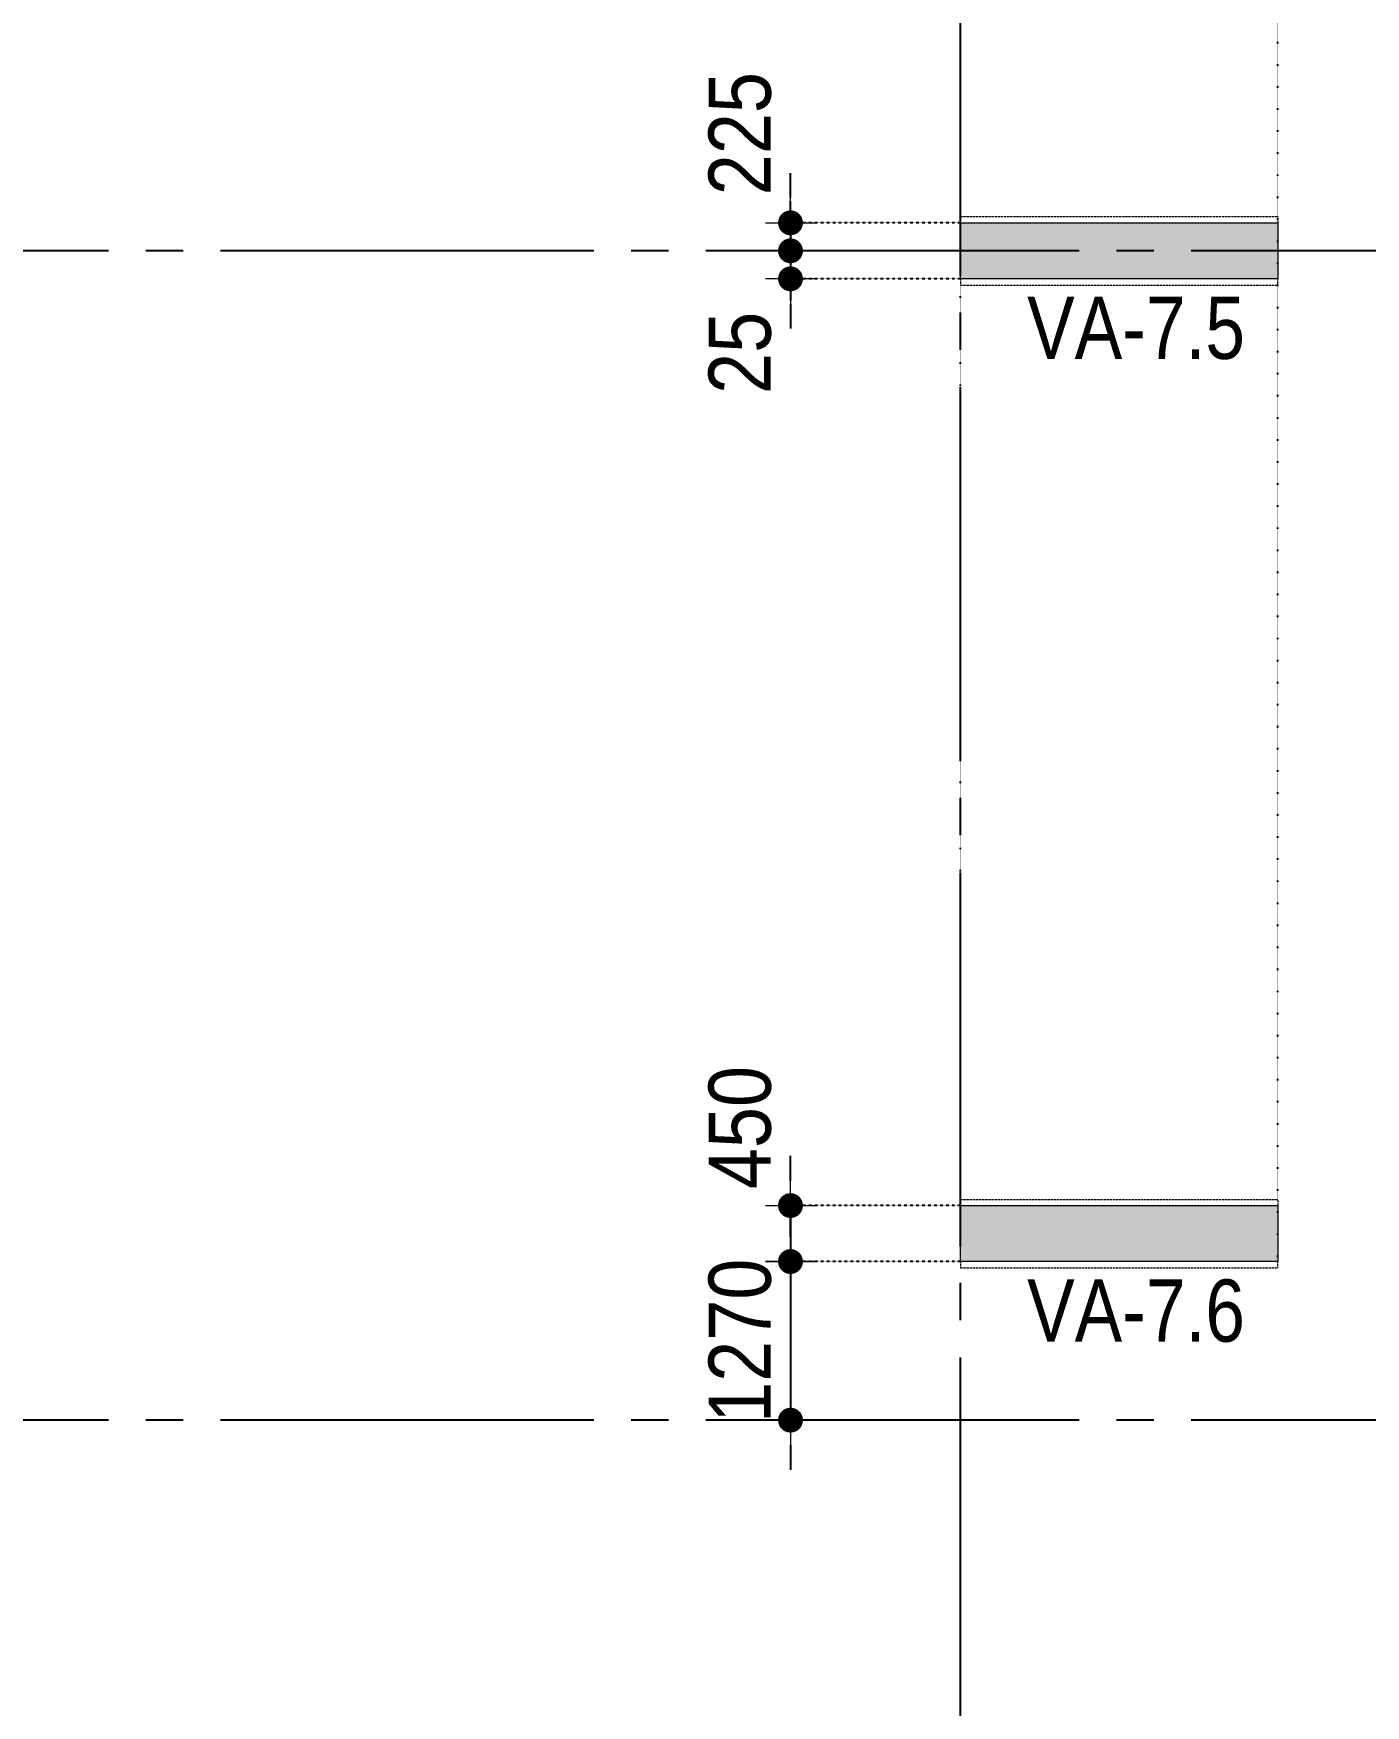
# Model space of a CAD drawing. Header units: millimetres. Extents: x -3973692 to -2843767, y 592734 to 838475.
# Drawn here: x -3543695 to -3532990, y 714437 to 727878 of the extents above; entities that cross this region are included whole.
import ezdxf
from ezdxf.enums import TextEntityAlignment as Align

# ---------------------------------------------------------------- set-up
doc = ezdxf.new("R2010")
doc.units = ezdxf.units.MM
doc.header["$MEASUREMENT"] = 0
doc.header["$PDMODE"] = 3
doc.header["$PDSIZE"] = -20
for name, pattern in [('CHG_XX_Cot_Tang 1$0$MB_Luoi truc$0$HTT Hidden 21', [3, 2, -1]), ('CHG_XX_Luoi truc$0$MB_Luoi truc$0$Center101', [13, 10, -1, 1, -1]), ('DIVIDE2', [15.875, 6.35, -3.175, 0, -3.175, 0, -3.175]), ('DOT2', [0.125, 0, -0.125]), ('HIDDEN5', [2.8375, 1.25, -1.5875])]:
    doc.linetypes.add(name, pattern=pattern)
doc.layers.get('0').update_dxf_attribs({"lineweight": 9})
doc.layers.get('Defpoints').update_dxf_attribs({"color": 10, "lineweight": 0})
for name, color, linetype, lineweight in [("'S_General_Dim_1", 1, 'Continuous', 18), ("'S_General_Divide_3 Intermediate", 3, 'DIVIDE2', 40), ('CHG_XX_Cot_Tang 1$0$NS-Pier', 150, 'Continuous', 9), ('CHG_XX_Cot_Tang 1$0$NS-Pier @ 1', 150, 'Continuous', 9), ('CHG_XX_Cot_Tang 1$0$NS-Pier @ 100', 150, 'Continuous', 9), ('CHG_XX_Cot_Tang 1$0$NS-Pier @ 150 VP1', 150, 'Continuous', 9), ('CHG_XX_Cot_Tang 1$0$NS-Pier @ 150 VP2', 150, 'Continuous', 9), ('CHG_XX_Cot_Tang 1$0$NS-Pier @ 150 VP3', 150, 'Continuous', 9), ('CHG_XX_Cot_Tang 1$0$NS-Pier @ 150 VP4', 150, 'Continuous', 9), ('CHG_XX_Cot_Tang 1$0$NS-Pier @ 150 VP5', 150, 'Continuous', 9), ('CHG_XX_Cot_Tang 1$0$NS-Pier @ 150 VP6', 150, 'Continuous', 9), ('CHG_XX_Cot_Tang 1$0$NS-Pier @ 150 VP7', 150, 'Continuous', 9), ('CHG_XX_Cot_Tang 1$0$NS-Pier @ 150 VP8', 150, 'Continuous', 9), ('CHG_XX_Cot_Tang 1$0$NS-Pier @ 150 VP9', 150, 'Continuous', 9), ('CHG_XX_Cot_Tang 1$0$NS-Pier @ 150 VPModel', 150, 'Continuous', 9), ('CHG_XX_Cot_Tang 1$0$NS-Pier @ 200 VP11', 150, 'Continuous', 9), ('CHG_XX_Cot_Tang 1$0$NS-Pier @ 200 VP12', 150, 'Continuous', 9), ('CHG_XX_Cot_Tang 1$0$NS-Pier @ 200 VP13', 150, 'Continuous', 9), ('CHG_XX_Cot_Tang 1$0$NS-Pier @ 200 VP14', 150, 'Continuous', 9), ('CHG_XX_Cot_Tang 1$0$NS-Pier @ 200 VP15', 150, 'Continuous', 9), ('CHG_XX_Cot_Tang 1$0$NS-Pier @ 200 VP16', 150, 'Continuous', 9), ('CHG_XX_Cot_Tang 1$0$NS-Pier @ 200 VP17', 150, 'Continuous', 9), ('CHG_XX_Cot_Tang 1$0$NS-Pier @ 200 VP18', 150, 'Continuous', 9), ('CHG_XX_Cot_Tang 1$0$NS-Pier @ 200 VP19', 150, 'Continuous', 9), ('CHG_XX_Cot_Tang 1$0$NS-Pier @ 200 VP21', 150, 'Continuous', 9), ('CHG_XX_Cot_Tang 1$0$NS-Pier @ 200 VP22', 150, 'Continuous', 9), ('CHG_XX_Cot_Tang 1$0$NS-Pier @ 200 VP23', 150, 'Continuous', 9), ('CHG_XX_Cot_Tang 1$0$NS-Pier @ 200 VP24', 150, 'Continuous', 9), ('CHG_XX_Cot_Tang 1$0$NS-Pier @ 200 VP25', 150, 'Continuous', 9), ('CHG_XX_Cot_Tang 1$0$NS-Pier @ 200 VP26', 150, 'Continuous', 9), ('CHG_XX_Cot_Tang 1$0$NS-Pier @ 200 VP27', 150, 'Continuous', 9), ('CHG_XX_Cot_Tang 1$0$NS-Pier @ 200 VP28', 150, 'Continuous', 9), ('CHG_XX_Cot_Tang 1$0$NS-Pier @ 200 VP30', 150, 'Continuous', 9), ('CHG_XX_Cot_Tang 1$0$NS-Pier @ 200 VP31', 150, 'Continuous', 9), ('CHG_XX_Cot_Tang 1$0$NS-Pier @ 200 VP32', 150, 'Continuous', 9), ('CHG_XX_Cot_Tang 1$0$NS-Pier @ 200 VP33', 150, 'Continuous', 9), ('CHG_XX_Cot_Tang 1$0$NS-Pier @ 200 VP34', 150, 'Continuous', 9), ('CHG_XX_Cot_Tang 1$0$NS-Pier @ 200 VP35', 150, 'Continuous', 9), ('CHG_XX_Cot_Tang 1$0$NS-Pier @ 200 VP36', 150, 'Continuous', 9), ('CHG_XX_Cot_Tang 1$0$NS-Pier @ 200 VP37', 150, 'Continuous', 9), ('CHG_XX_Cot_Tang 1$0$NS-Pier @ 200 VPModel', 150, 'Continuous', 9), ('CHG_XX_Cot_Tang 1$0$NS-Pier @ 350 VP10', 150, 'Continuous', 9), ('CHG_XX_Cot_Tang 1$0$NS-Pier @ 350 VP20', 150, 'Continuous', 9), ('CHG_XX_Cot_Tang 1$0$NS-Pier @ 350 VP29', 150, 'Continuous', 9), ('CHG_XX_Cot_Tang 1$0$NS-Pier @ 350 VPModel', 150, 'Continuous', 9), ('TEXT', 7, 'Continuous', 15)]:
    doc.layers.add(name, color=color, linetype=linetype, lineweight=lineweight)
for name, color, linetype in [('CHG_XX_Luoi truc$0$Grid', 34, 'Continuous'), ('CHG_XX_Luoi truc$0$Grid Line', 251, 'CHG_XX_Luoi truc$0$MB_Luoi truc$0$Center101'), ('dim', 1, 'Continuous')]:
    doc.layers.add(name, color=color, linetype=linetype)
doc.styles.add('arial', font='arial.ttf', dxfattribs={"width": 0.85})
doc.styles.add('CHG_XX_Luoi truc$0$MB_Luoi truc$0$Grid A-F$0$VNI-HelveCB', font='')
doc.styles.add('TTP-HelCon', font='')
doc.styles.get('CHG_XX_Luoi truc$0$MB_Luoi truc$0$Grid A-F$0$VNI-HelveCB').set_extended_font_data('VNI-Helve-Condense', bold=True)
doc.styles.get('TTP-HelCon').set_extended_font_data('VNI-Helve-Condense')
doc.dimstyles.new('200', dxfattribs={"dimscale": 200, "dimtxt": 2.5, "dimasz": 1, "dimexe": 0, "dimexo": 0, "dimgap": 0.75, "dimtad": 1, "dimdec": 0, "dimrnd": 10, "dimzin": 9, "dimdsep": 46, "dimtxsty": 'arial', "dimblk1": 'DIMDOT', "dimblk2": 'DIMDOT', "dimsah": 1, "dimcen": 2, "dimdle": 3, "dimclre": 8, "dimclrt": 2, "dimadec": 0, "dimazin": 0, "dimtfac": 1, "dimtdec": 0, "dimtix": 1, "dimtmove": 2, "dimatfit": 3, "dimldrblk": 'DIMPIJL', "dimfxl": 1, "dimtvp": 1.8, "dimtolj": 1, "dimtzin": 0, "dimarcsym": 0})

# ---------------------------------------------------------------- blocks, each defined once
blk = doc.blocks.new('*U3263')
at = {"layer": 'CHG_XX_Cot_Tang 1$0$NS-Pier @ 1'}
h = blk.add_hatch(color=256, dxfattribs=at)
h.dxf.hatch_style = 1
h.paths.add_polyline_path([(225, 0), (-225, 0), (-225, -2550), (225, -2550)])
at = {"layer": 'CHG_XX_Cot_Tang 1$0$NS-Pier @ 100'}
h = blk.add_hatch(color=256, dxfattribs=at)
h.dxf.hatch_style = 1
h.paths.add_polyline_path([(225, 0), (-225, 0), (-225, -2550), (225, -2550)])
at = {"layer": 'CHG_XX_Cot_Tang 1$0$NS-Pier @ 150 VP1'}
h = blk.add_hatch(color=256, dxfattribs=at)
h.dxf.hatch_style = 1
h.paths.add_polyline_path([(225, 0), (-225, 0), (-225, -2550), (225, -2550)])
at = {"layer": 'CHG_XX_Cot_Tang 1$0$NS-Pier @ 150 VP2'}
h = blk.add_hatch(color=256, dxfattribs=at)
h.dxf.hatch_style = 1
h.paths.add_polyline_path([(225, 0), (-225, 0), (-225, -2550), (225, -2550)])
at = {"layer": 'CHG_XX_Cot_Tang 1$0$NS-Pier @ 150 VP3'}
h = blk.add_hatch(color=256, dxfattribs=at)
h.dxf.hatch_style = 1
h.paths.add_polyline_path([(225, 0), (-225, 0), (-225, -2550), (225, -2550)])
at = {"layer": 'CHG_XX_Cot_Tang 1$0$NS-Pier @ 150 VP4'}
h = blk.add_hatch(color=256, dxfattribs=at)
h.dxf.hatch_style = 1
h.paths.add_polyline_path([(225, 0), (-225, 0), (-225, -2550), (225, -2550)])
at = {"layer": 'CHG_XX_Cot_Tang 1$0$NS-Pier @ 150 VP5'}
h = blk.add_hatch(color=256, dxfattribs=at)
h.dxf.hatch_style = 1
h.paths.add_polyline_path([(225, 0), (-225, 0), (-225, -2550), (225, -2550)])
at = {"layer": 'CHG_XX_Cot_Tang 1$0$NS-Pier @ 150 VP6'}
h = blk.add_hatch(color=256, dxfattribs=at)
h.dxf.hatch_style = 1
h.paths.add_polyline_path([(225, 0), (-225, 0), (-225, -2550), (225, -2550)])
at = {"layer": 'CHG_XX_Cot_Tang 1$0$NS-Pier @ 150 VP7'}
h = blk.add_hatch(color=256, dxfattribs=at)
h.dxf.hatch_style = 1
h.paths.add_polyline_path([(225, 0), (-225, 0), (-225, -2550), (225, -2550)])
at = {"layer": 'CHG_XX_Cot_Tang 1$0$NS-Pier @ 150 VP8'}
h = blk.add_hatch(color=256, dxfattribs=at)
h.dxf.hatch_style = 1
h.paths.add_polyline_path([(225, 0), (-225, 0), (-225, -2550), (225, -2550)])
at = {"layer": 'CHG_XX_Cot_Tang 1$0$NS-Pier @ 150 VP9'}
h = blk.add_hatch(color=256, dxfattribs=at)
h.dxf.hatch_style = 1
h.paths.add_polyline_path([(225, 0), (-225, 0), (-225, -2550), (225, -2550)])
at = {"layer": 'CHG_XX_Cot_Tang 1$0$NS-Pier @ 150 VPModel'}
h = blk.add_hatch(color=256, dxfattribs=at)
h.dxf.hatch_style = 1
h.paths.add_polyline_path([(225, 0), (-225, 0), (-225, -2550), (225, -2550)])
at = {"layer": 'CHG_XX_Cot_Tang 1$0$NS-Pier @ 200 VP11'}
h = blk.add_hatch(color=256, dxfattribs=at)
h.dxf.hatch_style = 1
h.paths.add_polyline_path([(225, 0), (-225, 0), (-225, -2550), (225, -2550)])
at = {"layer": 'CHG_XX_Cot_Tang 1$0$NS-Pier @ 200 VP12'}
h = blk.add_hatch(color=256, dxfattribs=at)
h.dxf.hatch_style = 1
h.paths.add_polyline_path([(225, 0), (-225, 0), (-225, -2550), (225, -2550)])
at = {"layer": 'CHG_XX_Cot_Tang 1$0$NS-Pier @ 200 VP13'}
h = blk.add_hatch(color=256, dxfattribs=at)
h.dxf.hatch_style = 1
h.paths.add_polyline_path([(225, 0), (-225, 0), (-225, -2550), (225, -2550)])
at = {"layer": 'CHG_XX_Cot_Tang 1$0$NS-Pier @ 200 VP14'}
h = blk.add_hatch(color=256, dxfattribs=at)
h.dxf.hatch_style = 1
h.paths.add_polyline_path([(225, 0), (-225, 0), (-225, -2550), (225, -2550)])
at = {"layer": 'CHG_XX_Cot_Tang 1$0$NS-Pier @ 200 VP15'}
h = blk.add_hatch(color=256, dxfattribs=at)
h.dxf.hatch_style = 1
h.paths.add_polyline_path([(225, 0), (-225, 0), (-225, -2550), (225, -2550)])
at = {"layer": 'CHG_XX_Cot_Tang 1$0$NS-Pier @ 200 VP16'}
h = blk.add_hatch(color=256, dxfattribs=at)
h.dxf.hatch_style = 1
h.paths.add_polyline_path([(225, 0), (-225, 0), (-225, -2550), (225, -2550)])
at = {"layer": 'CHG_XX_Cot_Tang 1$0$NS-Pier @ 200 VP17'}
h = blk.add_hatch(color=256, dxfattribs=at)
h.dxf.hatch_style = 1
h.paths.add_polyline_path([(225, 0), (-225, 0), (-225, -2550), (225, -2550)])
at = {"layer": 'CHG_XX_Cot_Tang 1$0$NS-Pier @ 200 VP18'}
h = blk.add_hatch(color=256, dxfattribs=at)
h.dxf.hatch_style = 1
h.paths.add_polyline_path([(225, 0), (-225, 0), (-225, -2550), (225, -2550)])
at = {"layer": 'CHG_XX_Cot_Tang 1$0$NS-Pier @ 200 VP19'}
h = blk.add_hatch(color=256, dxfattribs=at)
h.dxf.hatch_style = 1
h.paths.add_polyline_path([(225, 0), (-225, 0), (-225, -2550), (225, -2550)])
at = {"layer": 'CHG_XX_Cot_Tang 1$0$NS-Pier @ 200 VP21'}
h = blk.add_hatch(color=256, dxfattribs=at)
h.dxf.hatch_style = 1
h.paths.add_polyline_path([(225, 0), (-225, 0), (-225, -2550), (225, -2550)])
at = {"layer": 'CHG_XX_Cot_Tang 1$0$NS-Pier @ 200 VP22'}
h = blk.add_hatch(color=256, dxfattribs=at)
h.dxf.hatch_style = 1
h.paths.add_polyline_path([(225, 0), (-225, 0), (-225, -2550), (225, -2550)])
at = {"layer": 'CHG_XX_Cot_Tang 1$0$NS-Pier @ 200 VP23'}
h = blk.add_hatch(color=256, dxfattribs=at)
h.dxf.hatch_style = 1
h.paths.add_polyline_path([(225, 0), (-225, 0), (-225, -2550), (225, -2550)])
at = {"layer": 'CHG_XX_Cot_Tang 1$0$NS-Pier @ 200 VP24'}
h = blk.add_hatch(color=256, dxfattribs=at)
h.dxf.hatch_style = 1
h.paths.add_polyline_path([(225, 0), (-225, 0), (-225, -2550), (225, -2550)])
at = {"layer": 'CHG_XX_Cot_Tang 1$0$NS-Pier @ 200 VP25'}
h = blk.add_hatch(color=256, dxfattribs=at)
h.dxf.hatch_style = 1
h.paths.add_polyline_path([(225, 0), (-225, 0), (-225, -2550), (225, -2550)])
at = {"layer": 'CHG_XX_Cot_Tang 1$0$NS-Pier @ 200 VP26'}
h = blk.add_hatch(color=256, dxfattribs=at)
h.dxf.hatch_style = 1
h.paths.add_polyline_path([(225, 0), (-225, 0), (-225, -2550), (225, -2550)])
at = {"layer": 'CHG_XX_Cot_Tang 1$0$NS-Pier @ 200 VP27'}
h = blk.add_hatch(color=256, dxfattribs=at)
h.dxf.hatch_style = 1
h.paths.add_polyline_path([(225, 0), (-225, 0), (-225, -2550), (225, -2550)])
at = {"layer": 'CHG_XX_Cot_Tang 1$0$NS-Pier @ 200 VP28'}
h = blk.add_hatch(color=256, dxfattribs=at)
h.dxf.hatch_style = 1
h.paths.add_polyline_path([(225, 0), (-225, 0), (-225, -2550), (225, -2550)])
at = {"layer": 'CHG_XX_Cot_Tang 1$0$NS-Pier @ 200 VP30'}
h = blk.add_hatch(color=256, dxfattribs=at)
h.dxf.hatch_style = 1
h.paths.add_polyline_path([(225, 0), (-225, 0), (-225, -2550), (225, -2550)])
at = {"layer": 'CHG_XX_Cot_Tang 1$0$NS-Pier @ 200 VP31'}
h = blk.add_hatch(color=256, dxfattribs=at)
h.dxf.hatch_style = 1
h.paths.add_polyline_path([(225, 0), (-225, 0), (-225, -2550), (225, -2550)])
at = {"layer": 'CHG_XX_Cot_Tang 1$0$NS-Pier @ 200 VP32'}
h = blk.add_hatch(color=256, dxfattribs=at)
h.dxf.hatch_style = 1
h.paths.add_polyline_path([(225, 0), (-225, 0), (-225, -2550), (225, -2550)])
at = {"layer": 'CHG_XX_Cot_Tang 1$0$NS-Pier @ 200 VP33'}
h = blk.add_hatch(color=256, dxfattribs=at)
h.dxf.hatch_style = 1
h.paths.add_polyline_path([(225, 0), (-225, 0), (-225, -2550), (225, -2550)])
at = {"layer": 'CHG_XX_Cot_Tang 1$0$NS-Pier @ 200 VP34'}
h = blk.add_hatch(color=256, dxfattribs=at)
h.dxf.hatch_style = 1
h.paths.add_polyline_path([(225, 0), (-225, 0), (-225, -2550), (225, -2550)])
at = {"layer": 'CHG_XX_Cot_Tang 1$0$NS-Pier @ 200 VP35'}
h = blk.add_hatch(color=256, dxfattribs=at)
h.dxf.hatch_style = 1
h.paths.add_polyline_path([(225, 0), (-225, 0), (-225, -2550), (225, -2550)])
at = {"layer": 'CHG_XX_Cot_Tang 1$0$NS-Pier @ 200 VP36'}
h = blk.add_hatch(color=256, dxfattribs=at)
h.dxf.hatch_style = 1
h.paths.add_polyline_path([(225, 0), (-225, 0), (-225, -2550), (225, -2550)])
at = {"layer": 'CHG_XX_Cot_Tang 1$0$NS-Pier @ 200 VP37'}
h = blk.add_hatch(color=256, dxfattribs=at)
h.dxf.hatch_style = 1
h.paths.add_polyline_path([(225, 0), (-225, 0), (-225, -2550), (225, -2550)])
at = {"layer": 'CHG_XX_Cot_Tang 1$0$NS-Pier @ 200 VPModel'}
h = blk.add_hatch(color=256, dxfattribs=at)
h.dxf.hatch_style = 1
h.paths.add_polyline_path([(225, 0), (-225, 0), (-225, -2550), (225, -2550)])
at = {"layer": 'CHG_XX_Cot_Tang 1$0$NS-Pier @ 350 VP10'}
h = blk.add_hatch(color=256, dxfattribs=at)
h.dxf.hatch_style = 1
h.paths.add_polyline_path([(225, 0), (-225, 0), (-225, -2550), (225, -2550)])
at = {"layer": 'CHG_XX_Cot_Tang 1$0$NS-Pier @ 350 VP20'}
h = blk.add_hatch(color=256, dxfattribs=at)
h.dxf.hatch_style = 1
h.paths.add_polyline_path([(225, 0), (-225, 0), (-225, -2550), (225, -2550)])
at = {"layer": 'CHG_XX_Cot_Tang 1$0$NS-Pier @ 350 VP29'}
h = blk.add_hatch(color=256, dxfattribs=at)
h.dxf.hatch_style = 1
h.paths.add_polyline_path([(225, 0), (-225, 0), (-225, -2550), (225, -2550)])
at = {"layer": 'CHG_XX_Cot_Tang 1$0$NS-Pier @ 350 VPModel'}
h = blk.add_hatch(color=256, dxfattribs=at)
h.dxf.hatch_style = 1
h.paths.add_polyline_path([(225, 0), (-225, 0), (-225, -2550), (225, -2550)])
blk = doc.blocks.new('CHG_XX_Cot_Tang 1$0$450x2550_cen')
at = {"layer": 'CHG_XX_Cot_Tang 1$0$NS-Pier', "color": 9, "linetype": 'CHG_XX_Cot_Tang 1$0$MB_Luoi truc$0$HTT Hidden 21'}
for points in [[(-225, 0), (-275, 0), (-275, -2550), (-225, -2550)], [(225, 0), (275, 0), (275, -2550), (225, -2550)]]:
    blk.add_lwpolyline(points, dxfattribs=at)
at = {"layer": 'CHG_XX_Cot_Tang 1$0$NS-Pier'}
blk.add_lwpolyline([(225, -2550), (-225, -2550), (-225, 0), (225, 0)], close=True, dxfattribs=at)
blk.add_blockref('*U3263', (0, 0), dxfattribs=at)
blk = doc.blocks.new('*U2841')
at = {"layer": 'CHG_XX_Luoi truc$0$Grid Line'}
blk.add_line((0, 0), (0, 608), dxfattribs=at)
at = {"layer": 'CHG_XX_Luoi truc$0$Grid', "lineweight": -2, "style": 'CHG_XX_Luoi truc$0$MB_Luoi truc$0$Grid A-F$0$VNI-HelveCB'}
for tag, p in [('GRIDSUB', (0, 617)), ('GRID', (0, -9))]:
    blk.add_attdef(tag, text='', height=5, dxfattribs=at).set_placement(p, align=Align.MIDDLE)
blk = doc.blocks.new('*U2843')
at = {"layer": 'CHG_XX_Luoi truc$0$Grid Line'}
blk.add_line((0, 0), (0, 438), dxfattribs=at)
at = {"layer": 'CHG_XX_Luoi truc$0$Grid', "lineweight": -2, "style": 'CHG_XX_Luoi truc$0$MB_Luoi truc$0$Grid A-F$0$VNI-HelveCB'}
for tag, p in [('GRIDSUB', (0, 447)), ('GRID', (0, -9))]:
    blk.add_attdef(tag, text='', height=5, dxfattribs=at).set_placement(p, align=Align.MIDDLE)
blk = doc.blocks.new('CHG_XX_Luoi truc')
at = {"layer": 'CHG_XX_Luoi truc$0$Grid', "xscale": 300, "yscale": 300, "zscale": 300}
blk.add_blockref('*U2841', (12250, -12747), dxfattribs=at)
at = {"layer": 'CHG_XX_Luoi truc$0$Grid', "xscale": 300.0000000000013, "yscale": 300.0000000000013, "zscale": 300.0000000000013, "rotation": 90}
for p in [(110703, 116150), (110703, 106750)]:
    blk.add_blockref('*U2843', p, dxfattribs=at)
blk = doc.blocks.new('CHG_XX_Cot_Tang 1')
at = {"layer": 'CHG_XX_Cot_Tang 1$0$NS-Pier'}
blk.add_blockref('CHG_XX_Luoi truc', (0, 0), dxfattribs=at)
at = {"layer": 'CHG_XX_Cot_Tang 1$0$NS-Pier', "rotation": 90}
for p in [(12250, 116150), (12250, 108250)]:
    blk.add_blockref('CHG_XX_Cot_Tang 1$0$450x2550_cen', p, dxfattribs=at)
blk = doc.blocks.new('DIMDOT')
for p, q in [((0, -1), (0, 1)), ((1, 0), (-1, 0))]:
    blk.add_line(p, q)
at = {"const_width": 0.5}
blk.add_lwpolyline([(-0.25, 0, 1), (0.25, 0, 1)], format="xyb", close=True, dxfattribs=at)
blk = doc.blocks.new('*D114')
at = {"layer": "'S_General_Dim_1", "color": 0, "lineweight": -2, "transparency": 16777216}
for p, q in [((-3537611, 726556), (-3537611, 726756)), ((-3537611, 726356), (-3537611, 726131)), ((-3537611, 725931), (-3537611, 725731))]:
    blk.add_line(p, q, dxfattribs=at)
at = {"layer": "'S_General_Dim_1", "color": 8, "linetype": 'HIDDEN5', "lineweight": -2, "transparency": 16777216}
for p, q in [((-3536245, 726356), (-3537611, 726356)), ((-3536245, 726131), (-3537611, 726131))]:
    blk.add_line(p, q, dxfattribs=at)
at = {"layer": 'Defpoints', "color": 0, "transparency": 16777216}
for p in [(-3536245, 726356), (-3537611, 726131), (-3536245, 726131)]:
    blk.add_point(p, dxfattribs=at)
at = {"layer": "'S_General_Dim_1", "color": 0, "lineweight": -2, "transparency": 16777216, "xscale": 200, "yscale": 200, "zscale": 200}
for p, rotation in [((-3537611, 726356), 270), ((-3537611, 726131), 90)]:
    blk.add_blockref('DIMDOT', p, dxfattribs=dict(at, rotation=rotation))
at = {"layer": "'S_General_Dim_1", "color": 2, "transparency": 16777216, "insert": (-3538016, 727073), "char_height": 500, "attachment_point": 5, "rotation": 90, "style": 'arial'}
blk.add_mtext('\\A1;225', dxfattribs=at)
blk = doc.blocks.new('DIMPIJL')
at = {"linetype": 'ByBlock'}
blk.add_solid([(-2.5, 0.417), (-2.5, -0.417), (0, 0)], dxfattribs=at)
blk = doc.blocks.new('*D115')
at = {"layer": "'S_General_Dim_1", "color": 0, "lineweight": -2, "transparency": 16777216}
for p, q in [((-3537611, 726331), (-3537611, 726531)), ((-3537611, 726131), (-3537611, 725906)), ((-3537611, 725706), (-3537611, 725506))]:
    blk.add_line(p, q, dxfattribs=at)
at = {"layer": "'S_General_Dim_1", "color": 8, "linetype": 'HIDDEN5', "lineweight": -2, "transparency": 16777216}
for p, q in [((-3536245, 726131), (-3537611, 726131)), ((-3536245, 725906), (-3537611, 725906))]:
    blk.add_line(p, q, dxfattribs=at)
at = {"layer": 'Defpoints', "color": 0, "transparency": 16777216}
for p in [(-3536245, 726131), (-3537611, 725906), (-3536245, 725906)]:
    blk.add_point(p, dxfattribs=at)
at = {"layer": "'S_General_Dim_1", "color": 0, "lineweight": -2, "transparency": 16777216, "xscale": 200, "yscale": 200, "zscale": 200}
for p, rotation in [((-3537611, 726131), 270), ((-3537611, 725906), 90)]:
    blk.add_blockref('DIMDOT', p, dxfattribs=dict(at, rotation=rotation))
at = {"layer": "'S_General_Dim_1", "color": 2, "transparency": 16777216, "insert": (-3538016, 725311), "char_height": 500, "attachment_point": 5, "rotation": 90, "style": 'arial'}
blk.add_mtext('\\A1;25', dxfattribs=at)
blk = doc.blocks.new('*D116')
at = {"layer": "'S_General_Dim_1", "color": 0, "lineweight": -2, "transparency": 16777216}
for p, q in [((-3537611, 718656), (-3537611, 718856)), ((-3537611, 718456), (-3537611, 718006)), ((-3537611, 717806), (-3537611, 717606))]:
    blk.add_line(p, q, dxfattribs=at)
at = {"layer": "'S_General_Dim_1", "color": 8, "linetype": 'HIDDEN5', "lineweight": -2, "transparency": 16777216}
for p, q in [((-3536245, 718456), (-3537611, 718456)), ((-3536245, 718006), (-3537611, 718006))]:
    blk.add_line(p, q, dxfattribs=at)
at = {"layer": 'Defpoints', "color": 0, "transparency": 16777216}
for p in [(-3536245, 718456), (-3537611, 718006), (-3536245, 718006)]:
    blk.add_point(p, dxfattribs=at)
at = {"layer": "'S_General_Dim_1", "color": 0, "lineweight": -2, "transparency": 16777216, "xscale": 200, "yscale": 200, "zscale": 200}
for p, rotation in [((-3537611, 718456), 270), ((-3537611, 718006), 90)]:
    blk.add_blockref('DIMDOT', p, dxfattribs=dict(at, rotation=rotation))
at = {"layer": "'S_General_Dim_1", "color": 2, "transparency": 16777216, "insert": (-3538016, 719083), "char_height": 500, "attachment_point": 5, "rotation": 90, "style": 'arial'}
blk.add_mtext('\\A1;450', dxfattribs=at)
blk = doc.blocks.new('*D117')
at = {"layer": "'S_General_Dim_1", "color": 0, "lineweight": -2, "transparency": 16777216}
for p, q in [((-3537611, 718206), (-3537611, 718406)), ((-3537611, 718006), (-3537611, 716731)), ((-3537611, 716531), (-3537611, 716331))]:
    blk.add_line(p, q, dxfattribs=at)
at = {"layer": "'S_General_Dim_1", "color": 8, "linetype": 'HIDDEN5', "lineweight": -2, "transparency": 16777216}
for p, q in [((-3536245, 718006), (-3537611, 718006)), ((-3536245, 716731), (-3537611, 716731))]:
    blk.add_line(p, q, dxfattribs=at)
at = {"layer": 'Defpoints', "color": 0, "transparency": 16777216}
for p in [(-3536245, 718006), (-3537611, 716731), (-3536245, 716731)]:
    blk.add_point(p, dxfattribs=at)
at = {"layer": "'S_General_Dim_1", "color": 0, "lineweight": -2, "transparency": 16777216, "xscale": 200, "yscale": 200, "zscale": 200}
for p, rotation in [((-3537611, 718006), 270), ((-3537611, 716731), 90)]:
    blk.add_blockref('DIMDOT', p, dxfattribs=dict(at, rotation=rotation))
at = {"layer": "'S_General_Dim_1", "color": 2, "transparency": 16777216, "insert": (-3538016, 717369), "char_height": 500, "attachment_point": 5, "rotation": 90, "style": 'arial'}
blk.add_mtext('\\A1;1270', dxfattribs=at)
blk = doc.blocks.new('a')
at = {"layer": 'TEXT', "color": 3, "style": 'TTP-HelCon'}
for s, p in [('VA-7.5', (12786, -36969)), ('VA-7.6', (12786, -44869))]:
    blk.add_text(s, height=500, dxfattribs=at).set_placement(p)

msp = doc.modelspace()

# ---------------------------------------------------------------- linework, layer by layer
at = {"layer": 'dim', "linetype": 'DOT2', "ltscale": 10}
for p, q in [((-3536245.2, 718031), (-3536245.2, 733831)), ((-3533695.2, 718006), (-3533695.2, 733806))]:
    msp.add_line(p, q, dxfattribs=at)

# ---------------------------------------------------------------- block references
at = {"layer": "'S_General_Divide_3 Intermediate"}
msp.add_blockref('CHG_XX_Cot_Tang 1', (-3548495.2, 609981), dxfattribs=at)
at = {"layer": 'TEXT'}
msp.add_blockref('a', (-3548495.2, 762231), dxfattribs=at)

# ---------------------------------------------------------------- dimensions: what is measured, and where the dimension line sits
at = {"layer": "'S_General_Dim_1"}
for base, p1, p2, text, picture, middle in [((-3537611, 726131), (-3536245.2, 726356), (-3536245.2, 726131), '225', '*D114', (-3538016.3, 727073.2)), ((-3537611, 725906), (-3536245.2, 726131), (-3536245.2, 725906), '25', '*D115', (-3538016.3, 725311.2))]:
    dim = msp.add_linear_dim(base=base, p1=p1, p2=p2, angle=90, text=text, dimstyle='200', dxfattribs=at)
    dim.commit()
    dim.dimension.update_dxf_attribs({"geometry": picture, "text_midpoint": middle, "dimtype": 160})
dim = msp.add_linear_dim(base=(-3537611, 718006), p1=(-3536245.2, 718456), p2=(-3536245.2, 718006), angle=90, dimstyle='200', dxfattribs=at)
dim.commit()
dim.dimension.update_dxf_attribs({"geometry": '*D116', "text_midpoint": (-3538016.3, 719083.1), "dimtype": 160})
dim = msp.add_linear_dim(base=(-3537611, 716731), p1=(-3536245.2, 718006), p2=(-3536245.2, 716731), angle=90, dimstyle='200', dxfattribs=at)
dim.commit()
dim.dimension.update_dxf_attribs({"geometry": '*D117', "text_midpoint": (-3538016.3, 717368.5)})

doc.saveas('drawing.dxf')
